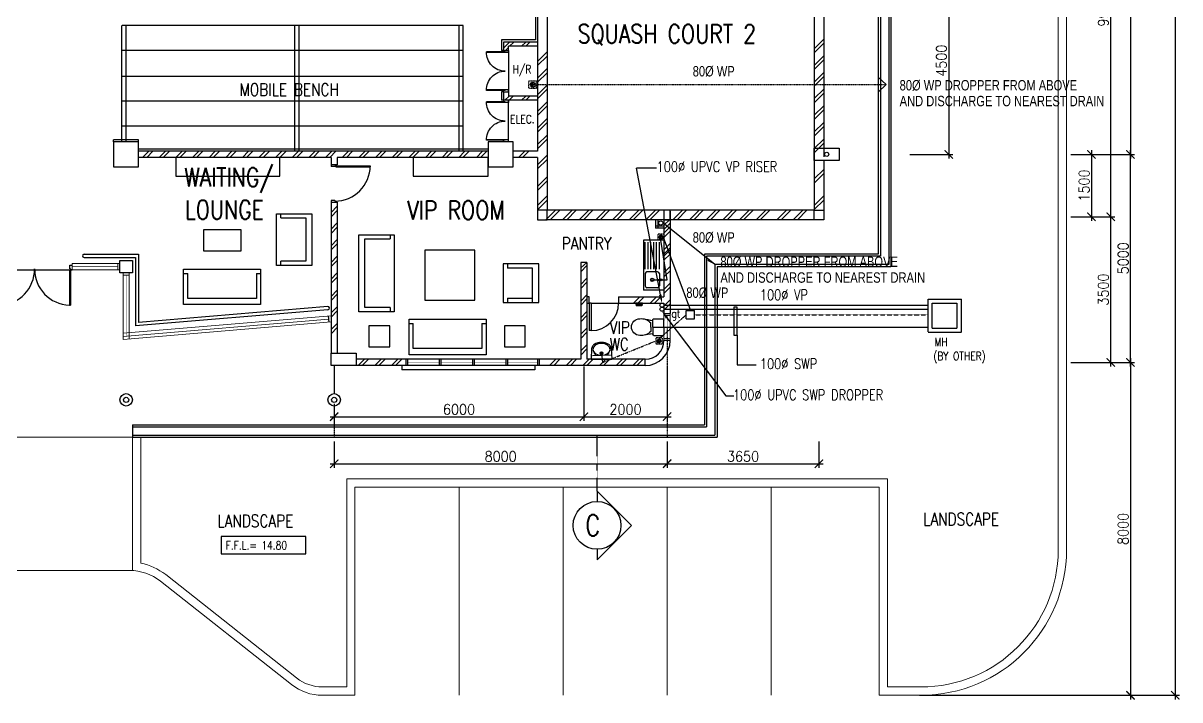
# Model space of a CAD drawing. Header units: inches. Extents: x 3 to 80340, y 5 to 56379.
# Drawn here: x 40060 to 67857, y 2084 to 18349 of the extents above; entities that cross this region are included whole.
import ezdxf

# ---------------------------------------------------------------- set-up
doc = ezdxf.new("R2010")
doc.units = ezdxf.units.IN
doc.header["$MEASUREMENT"] = 0
for name, pattern in [('CENTER', [2, 1.25, -0.25, 0.25, -0.25]), ('DASHDOT', [1, 0.5, -0.25, 0, -0.25]), ('DIVIDE', [1.25, 0.5, -0.25, 0, -0.25, 0, -0.25]), ('HIDDEN', [0.375, 0.25, -0.125])]:
    doc.linetypes.add(name, pattern=pattern)
doc.layers.get('DEFPOINTS').update_dxf_attribs({"color": 8})
for name, color, linetype in [('-G.T', 52, 'Continuous'), ('-MH', 130, 'Continuous'), ('-VP', 100, 'Continuous'), ('-WP', 50, 'Continuous'), ('BTH-FX', 8, 'Continuous'), ('COL', 8, 'Continuous'), ('Dimension', 8, 'Continuous'), ('DR', 8, 'Continuous'), ('FL', 8, 'Continuous'), ('FURN', 8, 'Continuous'), ('GRID', 8, 'DASHDOT'), ('LINE', 8, 'Continuous'), ('R25', 8, 'Continuous'), ('Railing', 8, 'Continuous'), ('rwdp', 8, 'Continuous'), ('SEATS', 8, 'HIDDEN'), ('SP', 220, 'Continuous'), ('TEXT', 8, 'Continuous'), ('WALL', 8, 'Continuous'), ('WIN', 8, 'Continuous')]:
    doc.layers.add(name, color=color, linetype=linetype)
doc.layers.add('area', color=8, linetype='Continuous', lineweight=20)
doc.layers.add('glass clad', color=8, linetype='Continuous', lineweight=15)
doc.styles.add('E', font='ROMANS.SHX', dxfattribs={"width": 0.9})
doc.styles.add('ROMANS', font='swissk.ttf')
doc.dimstyles.new('LEADER', dxfattribs={"dimscale": 100, "dimtxt": 2, "dimasz": 2, "dimexe": 1, "dimexo": 1, "dimgap": 0.5, "dimtad": 0, "dimdec": 0, "dimzin": 0, "dimdsep": 46, "dimtxsty": 'ROMANS', "dimcen": 0, "dimdle": 1, "dimclrd": 1, "dimclre": 255, "dimadec": 0, "dimazin": 0, "dimtfac": 1, "dimtdec": 0, "dimtofl": 0, "dimtmove": 2, "dimatfit": 3, "dimfxl": 0, "dimtolj": 1, "dimtzin": 0, "dimarcsym": 0})

# ---------------------------------------------------------------- blocks, each defined once
blk = doc.blocks.new('DR900')
at = {"layer": 'DR'}
for p, q in [((25, 940), (50, 940)), ((25, 115), (25, 940)), ((50, 115), (50, 940)), ((0, 115), (25, 115)), ((0, 0), (38, 0)), ((50, 115), (25, 115)), ((25, 115), (25, 90)), ((25, 90), (38, 90)), ((38, 90), (38, 0)), ((862, 90), (875, 90)), ((862, 90), (862, 0)), ((862, 0), (900, 0)), ((875, 115), (900, 115)), ((875, 115), (875, 90))]:
    blk.add_line(p, q, dxfattribs=at)
blk.add_arc((25, 90), 850, 0, 90, dxfattribs=at)
blk = doc.blocks.new('WC-CAP-P')
for p, q in [((-84, 0), (-254, 0)), ((-85, 0), (85, 0)), ((-284, -240), (-284, -30)), ((-84, -270), (-254, -270)), ((-85, -270), (85, -270)), ((115, -240), (115, -30)), ((-274, -318), (-274, -318)), ((-84, -318), (-190, -318)), ((-85, -318), (21, -318)), ((105, -318), (105, -318))]:
    blk.add_line(p, q)
for centre, radius, start, end in [((-254, -30), 30, 90, 180), ((-254, -240), 30, 180, 270), ((23685, -4344), 24274, 170.3368, 170.8989), ((-23854, -4344), 24274, 9.1011, 9.6632), ((85, -30), 30, 0, 90), ((85, -240), 30, 270, 0), ((10, -540), 297, 131.7688, 188.3441), ((-179, -540), 297, 351.6559, 48.2312), ((-86, -585), 197, 179.5169, 271.0268), ((-83, -585), 197, 268.9732, 0.4831)]:
    blk.add_arc(centre, radius, start, end)
blk = doc.blocks.new('2D1000')
at = {"layer": 'DR'}
for p, q in [((38, 77), (38, 527)), ((50, 77), (50, 527)), ((950, 77), (950, 527)), ((962, 77), (962, 527)), ((0, 115), (38, 115)), ((0, 0), (50, 0)), ((38, 77), (38, 115)), ((38, 77), (50, 77)), ((50, 0), (50, 77)), ((962, 77), (950, 77)), ((950, 0), (950, 77)), ((1000, 0), (950, 0)), ((1000, 115), (962, 115)), ((962, 77), (962, 115))]:
    blk.add_line(p, q, dxfattribs=at)
for centre, start, end in [((50, 77), 0, 91.5281), ((950, 77), 88.4719, 180)]:
    blk.add_arc(centre, 450, start, end, dxfattribs=at)
blk = doc.blocks.new('_ArchTick')
at = {"color": 0, "linetype": 'ByBlock', "const_width": 0.15}
blk.add_lwpolyline([(-0.5, -0.5), (0.5, 0.5)], dxfattribs=at)
blk = doc.blocks.new('*D93')
at = {"layer": 'DEFPOINTS', "color": 0}
for p in [(65650, 42195), (65650, 15195), (66670, 15195)]:
    blk.add_point(p, dxfattribs=at)
at = {"layer": 'Dimension', "color": 7, "lineweight": -2}
for p, q in [((66670, 42295), (66670, 15095)), ((65750, 42195), (66770, 42195)), ((65750, 15195), (66770, 15195))]:
    blk.add_line(p, q, dxfattribs=at)
at = {"layer": 'Dimension', "color": 7, "lineweight": -2, "xscale": 200, "yscale": 200, "zscale": 200}
for p, rotation in [((66670, 42195), 90), ((66670, 15195), 270)]:
    blk.add_blockref('_ArchTick', p, dxfattribs=dict(at, rotation=rotation))
at = {"layer": 'Dimension', "color": 7, "insert": (66495, 28695), "char_height": 250, "attachment_point": 5, "rotation": 90, "style": 'E'}
blk.add_mtext('\\A1;27000', dxfattribs=at)
blk = doc.blocks.new('*D100')
at = {"layer": 'DEFPOINTS', "color": 0}
for p in [(61504, 50195), (61504, 2194), (67747, 2194)]:
    blk.add_point(p, dxfattribs=at)
at = {"layer": 'Dimension', "color": 7, "lineweight": -2}
for p, q in [((61604, 50195), (67847, 50195)), ((67747, 50295), (67747, 2094)), ((61604, 2194), (67847, 2194))]:
    blk.add_line(p, q, dxfattribs=at)
at = {"layer": 'Dimension', "color": 7, "lineweight": -2, "xscale": 200, "yscale": 200, "zscale": 200}
for p, rotation in [((67747, 50195), 90), ((67747, 2194), 270)]:
    blk.add_blockref('_ArchTick', p, dxfattribs=dict(at, rotation=rotation))
at = {"layer": 'Dimension', "color": 7, "insert": (67556, 27089), "char_height": 250, "attachment_point": 5, "rotation": 90, "style": 'E'}
blk.add_mtext('\\A1;48000', dxfattribs=at)
blk = doc.blocks.new('D1800')
at = {"layer": 'R25'}
for p, q in [((37, 115), (37, 965)), ((62, 115), (62, 965)), ((1738, 115), (1738, 965)), ((1763, 115), (1763, 965)), ((0, 115), (37, 115)), ((62, 115), (37, 115)), ((37, 115), (37, 90)), ((37, 90), (50, 90)), ((50, 90), (50, 0)), ((1738, 115), (1763, 115)), ((1750, 90), (1750, 0)), ((1763, 90), (1750, 90)), ((1800, 115), (1763, 115)), ((1763, 115), (1763, 90))]:
    blk.add_line(p, q, dxfattribs=at)
for centre, start, end in [((35, 100), 359.3259, 88.2263), ((1765, 100), 91.7737, 180.6741)]:
    blk.add_arc(centre, 865, start, end, dxfattribs=at)
at = {"layer": 'WIN'}
for p, q in [((62, 965), (37, 965)), ((1738, 965), (1763, 965)), ((50, 0), (0, 0)), ((1750, 0), (1800, 0))]:
    blk.add_line(p, q, dxfattribs=at)
blk = doc.blocks.new('*D121')
at = {"layer": 'DEFPOINTS', "color": 0}
for p in [(65134, 15195), (66670, 15195), (65134, 10195)]:
    blk.add_point(p, dxfattribs=at)
at = {"layer": 'Dimension', "color": 7, "lineweight": -2}
for p, q in [((66670, 10095), (66670, 15295)), ((65234, 15195), (66770, 15195)), ((65234, 10195), (66770, 10195))]:
    blk.add_line(p, q, dxfattribs=at)
at = {"layer": 'Dimension', "color": 7, "lineweight": -2, "xscale": 200, "yscale": 200, "zscale": 200}
for p, rotation in [((66670, 15195), 90), ((66670, 10195), 270)]:
    blk.add_blockref('_ArchTick', p, dxfattribs=dict(at, rotation=rotation))
at = {"layer": 'Dimension', "color": 7, "insert": (66495, 12695), "char_height": 250, "attachment_point": 5, "rotation": 90, "style": 'E'}
blk.add_mtext('\\A1;5000', dxfattribs=at)
blk = doc.blocks.new('*D122')
at = {"layer": 'DEFPOINTS', "color": 0}
for p in [(65134, 13695), (65134, 10195), (66194, 10195)]:
    blk.add_point(p, dxfattribs=at)
at = {"layer": 'Dimension', "color": 7, "lineweight": -2}
for p, q in [((65234, 13695), (66294, 13695)), ((66194, 13795), (66194, 10095)), ((65234, 10195), (66294, 10195))]:
    blk.add_line(p, q, dxfattribs=at)
at = {"layer": 'Dimension', "color": 7, "lineweight": -2, "xscale": 200, "yscale": 200, "zscale": 200}
for p, rotation in [((66194, 13695), 89.998602238865), ((66194, 10195), 269.998602238865)]:
    blk.add_blockref('_ArchTick', p, dxfattribs=dict(at, rotation=rotation))
at = {"layer": 'Dimension', "color": 7, "insert": (66019, 11945), "char_height": 250, "attachment_point": 5, "rotation": 89.9986, "style": 'E'}
blk.add_mtext('\\A1;3500', dxfattribs=at)
blk = doc.blocks.new('*D123')
at = {"layer": 'DEFPOINTS', "color": 0}
for p in [(65134, 23610), (65134, 13695), (66194, 13695)]:
    blk.add_point(p, dxfattribs=at)
at = {"layer": 'Dimension', "color": 7, "lineweight": -2}
for p, q in [((66194, 23710), (66194, 13595)), ((65234, 23610), (66294, 23610)), ((65234, 13695), (66294, 13695))]:
    blk.add_line(p, q, dxfattribs=at)
at = {"layer": 'Dimension', "color": 7, "lineweight": -2, "xscale": 200, "yscale": 200, "zscale": 200}
for p, rotation in [((66194, 23610), 89.99940787667562), ((66194, 13695), 269.9994078766756)]:
    blk.add_blockref('_ArchTick', p, dxfattribs=dict(at, rotation=rotation))
at = {"layer": 'Dimension', "color": 7, "insert": (66019, 18652), "char_height": 250, "attachment_point": 5, "rotation": 89.9994, "style": 'E'}
blk.add_mtext('\\A1;9915', dxfattribs=at)
blk = doc.blocks.new('*D132')
at = {"layer": 'DEFPOINTS', "color": 0}
for p in [(65134, 10195), (65134, 2194), (66670, 2194)]:
    blk.add_point(p, dxfattribs=at)
at = {"layer": 'Dimension', "color": 7, "lineweight": -2}
for p, q in [((66670, 10295), (66670, 2094)), ((65234, 10195), (66770, 10195)), ((65234, 2194), (66770, 2194))]:
    blk.add_line(p, q, dxfattribs=at)
at = {"layer": 'Dimension', "color": 7, "lineweight": -2, "xscale": 200, "yscale": 200, "zscale": 200}
for p, rotation in [((66670, 10195), 90), ((66670, 2194), 270)]:
    blk.add_blockref('_ArchTick', p, dxfattribs=dict(at, rotation=rotation))
at = {"layer": 'Dimension', "color": 7, "insert": (66495, 6194), "char_height": 250, "attachment_point": 5, "rotation": 90, "style": 'E'}
blk.add_mtext('\\A1;8000', dxfattribs=at)
blk = doc.blocks.new('*D133')
at = {"layer": 'DEFPOINTS', "color": 0}
for p in [(47535, 8395), (55535, 8395), (55535, 7760)]:
    blk.add_point(p, dxfattribs=at)
at = {"layer": 'Dimension', "color": 7, "lineweight": -2}
for p, q in [((47535, 8295), (47535, 7660)), ((55535, 8295), (55535, 7660)), ((47435, 7760), (55635, 7760))]:
    blk.add_line(p, q, dxfattribs=at)
at = {"layer": 'Dimension', "color": 7, "lineweight": -2, "xscale": 200, "yscale": 200, "zscale": 200, "rotation": 180}
blk.add_blockref('_ArchTick', (47535, 7760), dxfattribs=at)
at = {"layer": 'Dimension', "color": 7, "lineweight": -2, "xscale": 200, "yscale": 200, "zscale": 200}
blk.add_blockref('_ArchTick', (55535, 7760), dxfattribs=at)
at = {"layer": 'Dimension', "color": 7, "insert": (51535, 7935), "char_height": 250, "attachment_point": 5, "style": 'E'}
blk.add_mtext('\\A1;8000', dxfattribs=at)
blk = doc.blocks.new('*D134')
at = {"layer": 'DEFPOINTS', "color": 0}
for p in [(55535, 8395), (59185, 8395), (59185, 7760)]:
    blk.add_point(p, dxfattribs=at)
at = {"layer": 'Dimension', "color": 7, "lineweight": -2}
for p, q in [((55535, 8295), (55535, 7660)), ((59185, 8295), (59185, 7660)), ((55435, 7760), (59285, 7760))]:
    blk.add_line(p, q, dxfattribs=at)
at = {"layer": 'Dimension', "color": 7, "lineweight": -2, "xscale": 200, "yscale": 200, "zscale": 200, "rotation": 180}
blk.add_blockref('_ArchTick', (55535, 7760), dxfattribs=at)
at = {"layer": 'Dimension', "color": 7, "lineweight": -2, "xscale": 200, "yscale": 200, "zscale": 200}
blk.add_blockref('_ArchTick', (59185, 7760), dxfattribs=at)
at = {"layer": 'Dimension', "color": 7, "insert": (57360, 7935), "char_height": 250, "attachment_point": 5, "style": 'E'}
blk.add_mtext('\\A1;3650', dxfattribs=at)
blk = doc.blocks.new('*D135')
at = {"layer": 'DEFPOINTS', "color": 0}
for p in [(53535, 10195), (55535, 10195), (55535, 8890)]:
    blk.add_point(p, dxfattribs=at)
at = {"layer": 'Dimension', "color": 7, "lineweight": -2}
for p, q in [((53535, 10095), (53535, 8790)), ((55535, 10095), (55535, 8790)), ((53435, 8890), (55635, 8890))]:
    blk.add_line(p, q, dxfattribs=at)
at = {"layer": 'Dimension', "color": 7, "lineweight": -2, "xscale": 200, "yscale": 200, "zscale": 200, "rotation": 180}
blk.add_blockref('_ArchTick', (53535, 8890), dxfattribs=at)
at = {"layer": 'Dimension', "color": 7, "lineweight": -2, "xscale": 200, "yscale": 200, "zscale": 200}
blk.add_blockref('_ArchTick', (55535, 8890), dxfattribs=at)
at = {"layer": 'Dimension', "color": 7, "insert": (54535, 9065), "char_height": 250, "attachment_point": 5, "style": 'E'}
blk.add_mtext('\\A1;2000', dxfattribs=at)
blk = doc.blocks.new('*D136')
at = {"layer": 'DEFPOINTS', "color": 0}
for p in [(47535, 9295), (53535, 9295), (53535, 8890)]:
    blk.add_point(p, dxfattribs=at)
at = {"layer": 'Dimension', "color": 7, "lineweight": -2}
for p, q in [((47535, 9195), (47535, 8790)), ((53535, 9195), (53535, 8790)), ((47435, 8890), (53635, 8890))]:
    blk.add_line(p, q, dxfattribs=at)
at = {"layer": 'Dimension', "color": 7, "lineweight": -2, "xscale": 200, "yscale": 200, "zscale": 200, "rotation": 180}
blk.add_blockref('_ArchTick', (47535, 8890), dxfattribs=at)
at = {"layer": 'Dimension', "color": 7, "lineweight": -2, "xscale": 200, "yscale": 200, "zscale": 200}
blk.add_blockref('_ArchTick', (53535, 8890), dxfattribs=at)
at = {"layer": 'Dimension', "color": 7, "insert": (50535, 9065), "char_height": 250, "attachment_point": 5, "style": 'E'}
blk.add_mtext('\\A1;6000', dxfattribs=at)
blk = doc.blocks.new('ELLIPSE')
blk.add_circle((0.5, 0.5), 0.5)
blk = doc.blocks.new('P', base_point=(9.169, 7.42))
for radius in [0.0407, 0.0315]:
    blk.add_circle((9.166, 7.418), radius)
blk = doc.blocks.new('BASIN-2')
for p, q in [((310, 0), (-310, 0)), ((-295, -314), (-310, 0)), ((-273, -104), (0, -114)), ((273, -104), (0, -114)), ((295, -314), (310, 0))]:
    blk.add_line(p, q)
for centre, radius, start, end in [((-163, -315), 132, 179.4957, 205.0103), ((-23, -400), 294, 122.1574, 135.5873), ((-176, -156), 5.79, 327.2315, 125.5458), ((176, -156), 5.79, 54.4542, 212.7685), ((23, -400), 294, 44.4127, 57.8426), ((163, -315), 132, 334.9897, 0.5043), ((-102, -268), 208, 209.5959, 236.4372), ((-7, -98), 402, 238.6027, 271.0363), ((7, -98), 402, 268.9637, 301.3973), ((102, -268), 208, 303.5628, 330.4041)]:
    blk.add_arc(centre, radius, start, end)
for name, p, xscale, yscale, zscale in [('ELLIPSE', (261, -473), -521.326566894229, 358.7639225105095, 521.3265668942295), ('P', (0, -180), 1000, 1000, 1000)]:
    blk.add_blockref(name, p, dxfattribs=dict(xscale=xscale, yscale=yscale, zscale=zscale))
blk = doc.blocks.new('*D144')
at = {"layer": 'DEFPOINTS', "color": 0}
for p in [(65134, 15195), (65134, 13695), (65732, 13695)]:
    blk.add_point(p, dxfattribs=at)
at = {"layer": 'Dimension', "color": 7, "lineweight": -2}
for p, q in [((65732, 15295), (65732, 13595)), ((65234, 15195), (65832, 15195)), ((65234, 13695), (65832, 13695))]:
    blk.add_line(p, q, dxfattribs=at)
at = {"layer": 'Dimension', "color": 7, "lineweight": -2, "xscale": 200, "yscale": 200, "zscale": 200}
for p, rotation in [((65732, 15195), 90), ((65732, 13695), 270)]:
    blk.add_blockref('_ArchTick', p, dxfattribs=dict(at, rotation=rotation))
at = {"layer": 'Dimension', "color": 7, "insert": (65557, 14445), "char_height": 250, "attachment_point": 5, "rotation": 90, "style": 'E'}
blk.add_mtext('\\A1;1500', dxfattribs=at)
blk = doc.blocks.new('*D146')
at = {"color": 7, "lineweight": -2}
for p, q in [((62302, 19795), (62302, 15095)), ((61366, 19695), (62402, 19695)), ((61366, 15195), (62402, 15195))]:
    blk.add_line(p, q, dxfattribs=at)
at = {"layer": 'DEFPOINTS', "color": 0}
for p in [(61266, 19695), (61266, 15195), (62302, 15195)]:
    blk.add_point(p, dxfattribs=at)
at = {"color": 7, "lineweight": -2, "xscale": 200, "yscale": 200, "zscale": 200}
for p, rotation in [((62302, 19695), 90), ((62302, 15195), 270)]:
    blk.add_blockref('_ArchTick', p, dxfattribs=dict(at, rotation=rotation))
at = {"color": 7, "insert": (62127, 17445), "char_height": 250, "attachment_point": 5, "rotation": 90, "style": 'E'}
blk.add_mtext('\\A1;4500', dxfattribs=at)
blk = doc.blocks.new('SINK-SGL')
at = {"layer": 'BTH-FX', "color": 7}
for p, q in [((0, 493), (0, 0)), ((695, 382), (42, 382)), ((695, 314), (42, 314)), ((758, 340), (758, 85)), ((801, 382), (940, 382)), ((940, 340), (940, 401)), ((957, 340), (957, 401)), ((957, 382), (1097, 382)), ((1140, 340), (1140, 85)), ((1200, 493), (1200, 0)), ((0, 0), (1200, 0)), ((695, 246), (42, 246)), ((695, 178), (42, 178)), ((695, 110), (42, 110)), ((695, 42), (42, 42)), ((801, 42), (1097, 42))]:
    blk.add_line(p, q, dxfattribs=at)
for centre, radius in [((949, 425), 25.5), ((949, 213), 42.5)]:
    blk.add_circle(centre, radius, dxfattribs=at)
for centre, radius, start, end in [((801, 340), 42.5, 90, 180), ((949, 340), 8.5, 180, 0), ((1097, 340), 42.5, 0, 90), ((801, 85), 42.5, 180, 270), ((1097, 85), 42.5, 270, 0)]:
    blk.add_arc(centre, radius, start, end, dxfattribs=at)

msp = doc.modelspace()

# ---------------------------------------------------------------- linework, layer by layer
at = {"layer": '-G.T'}
for p, q in [((55993.9, 11439.1), (56193.9, 11439.1)), ((55993.9, 11239.1), (55993.9, 11439.1)), ((56193.9, 11239.1), (56193.9, 11439.1)), ((55993.9, 11239.1), (56193.9, 11239.1))]:
    msp.add_line(p, q, dxfattribs=at)
at = {"layer": '-MH', "linetype": 'HIDDEN'}
for p, q in [((61807.3, 11717.4), (62607.3, 11717.4)), ((61807.3, 10917.4), (61807.3, 11717.4)), ((62607.3, 10917.4), (62607.3, 11717.4)), ((61907.3, 11017.4), (61907.3, 11617.4)), ((61907.3, 11617.4), (62507.3, 11617.4)), ((62507.3, 11017.4), (62507.3, 11617.4)), ((61807.3, 10917.4), (62607.3, 10917.4)), ((61907.3, 11017.4), (62507.3, 11017.4))]:
    msp.add_line(p, q, dxfattribs=at)
at = {"layer": '-VP'}
for p in [(55373.8, 11816.2), (55278.5, 14859.1)]:
    msp.add_line(p, (54796.5, 14859.1), dxfattribs=at)
at = {"layer": '-VP', "linetype": 'HIDDEN'}
msp.add_line((55459.9, 11570.9), (61807.3, 11570.9), dxfattribs=at)
at = {"layer": '-VP'}
msp.add_circle((55411.1, 11570.9), 48.8, dxfattribs=at)
msp.add_solid([(55406.6, 11822.4), (55341.1, 11810), (55411.1, 11619.7)], dxfattribs=at)
at = {"layer": '-WP', "linetype": 'DASHDOT'}
for p, q in [((52215.7, 16781.8), (52215.7, 16961.8)), ((52215.7, 16961.8), (52395.7, 16961.8)), ((52395.7, 16781.8), (52395.7, 16961.8)), ((52215.7, 16781.8), (52395.7, 16781.8)), ((52247.9, 16875.7), (52300.5, 16928.4)), ((52252, 16845.9), (52330.4, 16924.3)), ((52265.7, 16825.7), (52350.6, 16910.5)), ((52286.5, 16812.6), (52363.7, 16889.7)), ((52395.7, 16871.8), (60802.1, 16871.8)), ((55459.9, 13279.1), (55309.9, 13279.1)), ((55309.9, 13279.1), (55309.9, 13129.1)), ((55459.9, 13129.1), (55309.9, 13129.1)), ((55381.7, 13252.3), (55337.8, 13208.4)), ((55406.5, 13248.8), (55341.2, 13183.5)), ((55423.4, 13237.4), (55352.7, 13166.7)), ((55434.3, 13220.1), (55370, 13155.7)), ((55436.8, 13194.2), (55395.9, 13153.3)), ((55459.9, 13279.1), (55459.9, 13129.1)), ((55415.1, 10786.3), (55265.1, 10786.3)), ((55265.1, 10786.3), (55265.1, 10636.3)), ((55415.1, 10636.3), (55265.1, 10636.3)), ((55336.8, 10759.4), (55293, 10715.5)), ((55361.7, 10756), (55296.4, 10690.7)), ((55378.5, 10744.5), (55307.8, 10673.8)), ((55389.5, 10727.2), (55325.2, 10662.9)), ((55391.9, 10701.4), (55351, 10660.5)), ((55415.1, 10786.3), (55415.1, 10636.3))]:
    msp.add_line(p, q, dxfattribs=at)
at = {"layer": '-WP'}
for p, q in [((60802.1, 16871.8), (60609.6, 17053.6)), ((60802.1, 16871.8), (60609.6, 16690.1)), ((56684.9, 12544.7), (55433.2, 13546.8)), ((55534.9, 12180.2), (55384.9, 13129.1)), ((55437.5, 13202.6), (56093.9, 11439.1)), ((55136.9, 12180.2), (55534.9, 12180.2)), ((53959.9, 10419.9), (53984.9, 10194.7))]:
    msp.add_line(p, q, dxfattribs=at)
at = {"layer": '-WP', "linetype": 'DIVIDE'}
for p, q in [((55342.6, 10759.7), (55993.9, 11339.1)), ((56193.9, 11339.1), (61807.3, 11339.1)), ((53984.9, 10194.7), (55265.1, 10711.3))]:
    msp.add_line(p, q, dxfattribs=at)
at = {"layer": '-WP', "linetype": 'DASHDOT'}
for centre, radius in [((52307.5, 16868.8), 60), ((55387.5, 13202.6), 50), ((55342.6, 10709.7), 50)]:
    msp.add_circle(centre, radius, dxfattribs=at)
at = {"layer": '-WP'}
msp.add_circle((55383.2, 13546.8), 50, dxfattribs=at)
msp.add_solid([(56542.6, 12689.1), (56503.5, 12635.1), (56684.9, 12544.7)], dxfattribs=at)
at = {"color": 8}
for p, q in [((52369.7, 24094.6), (52369.7, 17944.6)), ((52369.7, 17944.6), (51554.7, 17944.6)), ((51554.7, 17944.6), (51554.7, 17694.6)), ((51604.7, 17694.6), (51554.7, 17694.6)), ((51719.7, 17694.6), (51719.7, 16694.6)), ((51554.7, 16694.6), (51554.7, 16494.6)), ((51604.7, 16694.6), (51554.7, 16694.6)), ((51604.7, 16494.6), (51554.7, 16494.6)), ((51719.7, 15494.6), (51719.7, 16494.6)), ((42234.7, 15494.6), (42234.7, 15544.6)), ((42834.7, 15544.6), (42234.7, 15544.6)), ((42834.7, 15494.6), (42834.7, 15544.6)), ((51234.7, 15319.6), (42834.7, 15319.6)), ((46146.9, 12525.2), (46146.9, 13767.6)), ((46146.9, 13767.6), (46996.9, 13767.6)), ((46248.9, 13667.6), (46248.9, 13767.6)), ((46248.9, 13667.6), (46850.9, 13667.6)), ((46850.9, 13667.6), (46850.9, 12625.2)), ((46996.9, 13767.6), (46996.9, 12525.2)), ((48129, 13263.3), (48979, 13263.3)), ((48129, 11413.3), (48129, 13263.3)), ((48275, 13163.3), (48877, 13163.3)), ((48275, 11513.3), (48275, 13163.3)), ((48877, 13263.3), (48877, 13163.3)), ((48979, 13263.3), (48979, 11413.3)), ((46996.9, 12525.2), (46146.9, 12525.2)), ((46248.9, 12525.2), (46248.9, 12625.2)), ((46850.9, 12625.2), (46248.9, 12625.2)), ((51599, 12561), (51599, 11636)), ((52449, 12561), (51599, 12561)), ((51701, 12561), (51701, 12461)), ((52449, 11636), (52449, 12561)), ((43914.8, 12433.6), (45764.8, 12433.6)), ((43914.8, 11583.6), (43914.8, 12433.6)), ((43914.8, 12331.6), (44014.8, 12331.6)), ((44014.8, 11729.6), (44014.8, 12331.6)), ((45664.8, 12331.6), (45764.8, 12331.6)), ((45664.8, 12331.6), (45664.8, 11729.6)), ((45764.8, 12433.6), (45764.8, 11583.6)), ((52303, 12461), (51701, 12461)), ((52303, 11636), (52303, 12461)), ((45664.8, 11729.6), (44014.8, 11729.6)), ((51701, 11736), (51701, 11636)), ((51701, 11736), (52303, 11736)), ((53659.9, 11769.6), (53609.9, 11769.6)), ((45764.8, 11583.6), (43914.8, 11583.6)), ((48979, 11413.3), (48129, 11413.3)), ((48877, 11513.3), (48275, 11513.3)), ((48877, 11513.3), (48877, 11413.3)), ((51599, 11636), (52449, 11636)), ((54944.6, 11619.6), (54774.6, 11619.6)), ((54782.6, 11601.4), (54789.7, 11554.6)), ((54929.6, 11599.6), (54789.6, 11599.6)), ((54792.1, 11573), (54789.7, 11554.6)), ((54929.6, 11554.6), (54789.7, 11554.6)), ((54927.1, 11573), (54792.1, 11573)), ((54927.1, 11573), (54929.6, 11554.6)), ((54936.7, 11601.4), (54929.6, 11554.6)), ((47410.1, 11162.5), (47397.4, 11312)), ((49336, 11229.9), (51186, 11229.9)), ((49336, 10379.9), (49336, 11229.9)), ((49336, 11127.9), (49436, 11127.9)), ((49436, 10525.9), (49436, 11127.9)), ((51086, 11127.9), (51186, 11127.9)), ((51086, 11127.9), (51086, 10525.9)), ((51186, 11229.9), (51186, 10379.9)), ((51186, 10379.9), (49336, 10379.9)), ((51086, 10525.9), (49436, 10525.9)), ((47534.7, 10119.6), (47534.7, 9444.6)), ((49159.7, 10119.6), (49159.7, 10019.6)), ((52359.7, 10019.6), (49159.7, 10019.6)), ((52359.7, 10119.6), (52359.7, 10019.6)), ((47534.7, 9144.6), (47534.7, 8694.6))]:
    msp.add_line(p, q, dxfattribs=at)
at = {"color": 8, "linetype": 'Continuous'}
for p, q in [((53659.9, 11619.6), (53659.9, 11769.6)), ((53609.9, 11619.6), (53659.9, 11619.6)), ((53709.9, 11619.6), (53659.9, 11619.6)), ((53659.9, 11619.6), (53659.9, 11086.6)), ((53659.9, 11619.6), (53659.9, 10959.6)), ((53709.9, 11619.6), (53709.9, 11086.6)), ((53709.9, 11619.6), (53709.9, 10959.6)), ((53709.9, 10959.6), (53659.9, 10959.6))]:
    msp.add_line(p, q, dxfattribs=at)
msp.add_arc((53709.9, 11619.6), 660, 270, 0, dxfattribs=at)
at = {"color": 8}
for centre, start, end in [((54789.6, 11614.6), 160.52868, 270), ((54929.6, 11614.6), 270, 0)]:
    msp.add_arc(centre, 15, start, end, dxfattribs=at)
at = {"layer": 'area', "color": 8}
for p, q in [((64933.9, 5694.1), (64934.3, 21622.4)), ((65133.9, 5694.1), (65134.3, 21623)), ((33384.7, 8394.6), (42684.7, 8394.6)), ((42684.7, 8394.6), (42684.7, 5194.2)), ((42884.7, 8394.6), (42884.7, 5368.6)), ((47834.6, 2394.5), (47834.7, 7394.2)), ((47834.7, 7394.2), (60834.7, 7394.2)), ((60834.6, 2394.2), (60834.7, 7394.2)), ((48034.6, 2194.5), (48034.7, 7194.2)), ((48034.7, 7194.2), (60634.7, 7194.2)), ((50534.6, 2194.5), (50534.7, 7194.5)), ((53034.6, 2194.4), (53034.7, 7194.4)), ((55534.6, 2194.3), (55534.7, 7194.3)), ((58034.6, 2194.3), (58034.7, 7194.3)), ((60634.6, 2194.2), (60634.7, 7194.2)), ((33451.3, 5194.2), (42618.2, 5194.2)), ((43485.6, 5093.1), (46631.6, 2609.6)), ((43361.7, 4936.1), (46507.6, 2452.6)), ((47834.6, 2394.5), (47251.2, 2394.5)), ((60834.6, 2394.2), (61633.9, 2394.2)), ((48034.6, 2194.5), (47251.2, 2194.5)), ((60634.6, 2194.2), (61633.9, 2194.2))]:
    msp.add_line(p, q, dxfattribs=at)
for centre, radius, start, end in [((61633.9, 5694.2), 3500, 270, 359.9986), ((61633.9, 5694.2), 3300, 270, 359.9986), ((42618.2, 3994.2), 1400, 51.71193, 79.02336), ((42618.2, 3994.2), 1200, 51.71193, 90), ((47251.2, 3394.5), 1000, 231.71193, 270), ((47251.2, 3394.5), 1200, 231.71193, 270)]:
    msp.add_arc(centre, radius, start, end, dxfattribs=at)
at = {"layer": 'COL', "color": 8}
for p, q in [((42834.7, 15494.6), (42234.7, 15494.6)), ((42234.7, 15494.6), (42234.7, 14894.6)), ((42834.7, 14894.6), (42834.7, 15494.6)), ((42234.7, 14894.6), (42834.7, 14894.6)), ((55609.9, 10719.6), (55459.9, 10719.6)), ((55009.9, 10119.6), (55009.9, 10269.6))]:
    msp.add_line(p, q, dxfattribs=at)
for points in [[(51234.7, 14894.6), (51834.7, 14894.6), (51834.7, 15494.6), (51234.7, 15494.6)], [(59069.7, 15344.6), (59669.7, 15344.6), (59669.7, 15044.6), (59069.7, 15044.6)], [(52649.7, 13849.6), (52419.7, 13849.6), (52419.7, 13619.6), (52649.7, 13619.6)], [(55609.9, 13849.6), (55459.9, 13849.6), (55459.9, 13619.6), (55609.9, 13619.6)], [(59069.7, 13849.6), (59299.7, 13849.6), (59299.7, 13619.6), (59069.7, 13619.6)], [(42384.7, 12644.6), (42684.7, 12644.6), (42684.7, 12344.6), (42384.7, 12344.6)], [(47459.9, 10419.6), (48059.9, 10419.6), (48059.9, 10119.6), (47459.9, 10119.6)]]:
    msp.add_lwpolyline(points, close=True, dxfattribs=at)
for centre in [(42534.7, 9294.6), (47534.7, 9294.6)]:
    msp.add_circle(centre, 150, dxfattribs=at)
for radius in [600, 450]:
    msp.add_arc((55009.9, 10719.6), radius, 270, 0, dxfattribs=at)
at = {"layer": 'DR', "color": 8}
for p, q in [((60609.7, 23819.6), (60609.7, 12794.6)), ((60659.7, 23519.6), (60659.7, 12744.6)), ((60859.7, 23519.6), (60859.7, 12544.6)), ((60909.7, 23519.6), (60909.7, 12494.6)), ((51749.6, 17894.6), (51604.7, 17749.7)), ((51849.6, 17894.6), (51749.6, 17794.6)), ((52136.2, 17894.6), (52036.2, 17794.6)), ((52236.2, 17894.6), (52136.2, 17794.6)), ((59299.7, 17963.6), (59069.7, 17733.6)), ((59299.7, 17863.6), (59069.7, 17633.6)), ((51719.7, 17764.7), (51649.6, 17694.6)), ((52649.7, 17658.1), (52419.7, 17428.1)), ((52649.7, 17558.1), (52419.7, 17328.1)), ((59299.7, 17563.6), (59069.7, 17333.6)), ((52649.7, 17258.1), (52419.7, 17028.1)), ((59299.7, 17463.6), (59069.7, 17233.6)), ((52649.7, 17158.1), (52419.7, 16928.1)), ((59299.7, 17163.6), (59069.7, 16933.6)), ((59299.7, 17063.6), (59069.7, 16833.6)), ((52649.7, 16858.1), (52419.7, 16628.1)), ((52649.7, 16758.1), (52419.7, 16528.1)), ((59299.7, 16763.6), (59069.7, 16533.6)), ((51736.2, 16594.6), (51636.2, 16494.6)), ((51836.2, 16594.6), (51736.2, 16494.6)), ((52136.2, 16594.6), (52036.2, 16494.6)), ((52236.2, 16594.6), (52136.2, 16494.6)), ((52649.7, 16458.1), (52419.7, 16228.1)), ((59299.7, 16663.6), (59069.7, 16433.6)), ((52649.7, 16358.1), (52419.7, 16128.1)), ((59299.7, 16363.6), (59069.7, 16133.6)), ((59299.7, 16263.6), (59069.7, 16033.6)), ((52649.7, 16058.1), (52419.7, 15828.1)), ((52649.7, 15958.1), (52419.7, 15728.1)), ((59299.7, 15963.6), (59069.7, 15733.6)), ((59299.7, 15863.6), (59069.7, 15633.6)), ((52649.7, 15658.1), (52419.7, 15428.1)), ((52649.7, 15558.1), (52419.7, 15328.1)), ((59299.7, 15563.6), (59069.7, 15333.6)), ((59299.7, 15463.6), (59069.7, 15233.6)), ((43078.4, 15269.6), (42928.4, 15119.6)), ((43178.4, 15269.6), (43028.4, 15119.6)), ((43478.4, 15269.6), (43328.4, 15119.6)), ((43578.4, 15269.6), (43428.4, 15119.6)), ((43878.4, 15269.6), (43728.4, 15119.6)), ((43978.4, 15269.6), (43828.4, 15119.6)), ((44278.4, 15269.6), (44128.4, 15119.6)), ((44378.4, 15269.6), (44228.4, 15119.6)), ((44678.4, 15269.6), (44528.4, 15119.6)), ((44778.4, 15269.6), (44628.4, 15119.6)), ((45078.4, 15269.6), (44928.4, 15119.6)), ((45178.4, 15269.6), (45028.4, 15119.6)), ((45478.4, 15269.6), (45328.4, 15119.6)), ((45578.4, 15269.6), (45428.4, 15119.6)), ((45877.6, 15269.6), (45727.6, 15119.6)), ((45977.6, 15269.6), (45827.6, 15119.6)), ((46277.6, 15269.6), (46127.6, 15119.6)), ((46377.6, 15269.6), (46227.6, 15119.6)), ((46677.6, 15269.6), (46527.6, 15119.6)), ((46777.6, 15269.6), (46627.6, 15119.6)), ((47077.6, 15269.6), (46927.6, 15119.6)), ((47177.6, 15269.6), (47027.6, 15119.6)), ((47477.6, 15269.6), (47327.6, 15119.6)), ((47577.6, 15269.6), (47427.6, 15119.6)), ((47877.6, 15269.6), (47727.6, 15119.6)), ((47977.6, 15269.6), (47827.6, 15119.6)), ((48276.8, 15269.6), (48126.8, 15119.6)), ((48376.8, 15269.6), (48226.8, 15119.6)), ((48676.8, 15269.6), (48526.8, 15119.6)), ((48776.8, 15269.6), (48626.8, 15119.6)), ((49076.8, 15269.6), (48926.8, 15119.6)), ((49176.8, 15269.6), (49026.8, 15119.6)), ((49476.8, 15269.6), (49326.8, 15119.6)), ((49576.8, 15269.6), (49426.8, 15119.6)), ((49876.8, 15269.6), (49726.8, 15119.6)), ((49976.8, 15269.6), (49826.8, 15119.6)), ((50276.8, 15269.6), (50126.8, 15119.6)), ((50376.8, 15269.6), (50226.8, 15119.6)), ((50676.8, 15269.6), (50526.8, 15119.6)), ((50776.8, 15269.6), (50626.8, 15119.6)), ((51102.4, 15269.6), (50952.4, 15119.6)), ((51202.4, 15269.6), (51052.4, 15119.6)), ((52113.5, 15269.6), (51963.5, 15119.6)), ((52213.5, 15269.6), (52063.5, 15119.6)), ((52649.7, 15175.1), (52419.7, 14945.1)), ((52649.7, 15075.1), (52419.7, 14845.1)), ((59299.7, 14834.6), (59069.7, 14604.6)), ((59299.7, 14734.6), (59069.7, 14504.6)), ((52649.7, 14655.2), (52419.7, 14425.2)), ((52649.7, 14555.2), (52419.7, 14325.2)), ((52649.7, 14195.1), (52419.7, 13965.1)), ((59299.7, 14199.5), (59069.7, 13969.5)), ((47609.9, 13946.2), (47459.9, 13796.2)), ((52649.7, 14095.1), (52419.7, 13865.1)), ((59299.7, 14097.5), (59069.7, 13867.5)), ((47609.9, 13846.2), (47459.9, 13696.2)), ((52853.4, 13849.6), (52623.4, 13619.6)), ((52953.4, 13849.6), (52723.4, 13619.6)), ((53253.4, 13849.6), (53023.4, 13619.6)), ((53353.4, 13849.6), (53123.4, 13619.6)), ((53653.4, 13849.6), (53423.4, 13619.6)), ((53753.4, 13849.6), (53523.4, 13619.6)), ((54053.4, 13849.6), (53823.4, 13619.6)), ((54153.4, 13849.6), (53923.4, 13619.6)), ((54453.4, 13849.6), (54223.4, 13619.6)), ((54553.4, 13849.6), (54323.4, 13619.6)), ((54853.4, 13849.6), (54623.4, 13619.6)), ((54953.4, 13849.6), (54723.4, 13619.6)), ((55253.4, 13849.6), (55023.4, 13619.6)), ((55353.4, 13849.6), (55123.4, 13619.6)), ((55904.6, 13849.6), (55674.6, 13619.6)), ((56004.6, 13849.6), (55774.6, 13619.6)), ((56304.6, 13849.6), (56074.6, 13619.6)), ((56404.6, 13849.6), (56174.6, 13619.6)), ((56704.6, 13849.6), (56474.6, 13619.6)), ((56804.6, 13849.6), (56574.6, 13619.6)), ((57104.6, 13849.6), (56874.6, 13619.6)), ((57204.6, 13849.6), (56974.6, 13619.6)), ((57504.6, 13849.6), (57274.6, 13619.6)), ((57604.6, 13849.6), (57374.6, 13619.6)), ((57904.6, 13849.6), (57674.6, 13619.6)), ((58004.6, 13849.6), (57774.6, 13619.6)), ((58404.6, 13849.6), (58174.6, 13619.6)), ((58504.6, 13849.6), (58274.6, 13619.6)), ((58796.4, 13849.6), (58566.4, 13619.6)), ((58896.4, 13849.6), (58666.4, 13619.6)), ((47609.9, 13546.2), (47459.9, 13396.2)), ((47609.9, 13446.2), (47459.9, 13296.2)), ((55590.4, 13619.6), (55459.9, 13489.1)), ((55609.9, 13539.1), (55459.9, 13389.1)), ((55609.9, 13449.1), (55459.9, 13299.1)), ((55609.9, 13349.1), (55459.9, 13199.1)), ((47609.9, 13146.2), (47459.9, 12996.2)), ((47609.9, 13046.2), (47459.9, 12896.2)), ((55609.9, 13049.1), (55459.9, 12899.1)), ((55609.9, 12949.1), (55459.9, 12799.1)), ((55609.9, 12899.1), (55459.9, 12749.1)), ((55609.9, 12799.1), (55459.9, 12649.1)), ((56434.9, 12794.6), (56434.9, 8694.6)), ((60609.7, 12794.6), (56434.9, 12794.6)), ((47609.9, 12746.2), (47459.9, 12596.2)), ((47609.9, 12646.2), (47459.9, 12496.2)), ((53609.9, 12594.6), (53459.9, 12469.6)), ((53609.9, 12519.6), (53459.9, 12369.6)), ((60659.7, 12744.6), (56484.9, 12744.6)), ((56484.9, 12744.6), (56484.9, 8644.6)), ((60859.7, 12544.6), (56684.9, 12544.6)), ((56684.9, 12544.6), (56684.9, 8444.6)), ((39434.7, 12419.6), (41234.7, 12419.6)), ((47609.9, 12346.2), (47459.9, 12196.2)), ((47609.9, 12246.2), (47459.9, 12096.2)), ((55609.9, 12499.1), (55459.9, 12349.1)), ((55609.9, 12399.1), (55459.9, 12249.1)), ((56734.9, 12494.6), (56734.9, 8394.6)), ((60909.7, 12494.6), (56734.9, 12494.6)), ((53609.9, 12219.6), (53459.9, 12069.6)), ((53609.9, 12119.6), (53459.9, 11969.6)), ((55609.9, 12099.1), (55459.9, 11949.1)), ((55609.9, 11999.1), (55459.9, 11849.1)), ((47609.9, 11932.1), (47459.9, 11782.1)), ((47609.9, 11832.1), (47459.9, 11682.1)), ((53609.9, 11819.6), (53459.9, 11669.6)), ((53609.9, 11719.6), (53459.9, 11569.6)), ((54880.4, 11769.6), (54730.4, 11619.6)), ((54980.4, 11769.6), (54830.4, 11619.6)), ((55280.4, 11769.6), (55130.4, 11619.6)), ((55380.4, 11769.6), (55230.4, 11619.6)), ((55609.9, 11699.1), (55459.9, 11549.1)), ((47609.9, 11532.1), (47459.9, 11382.1)), ((47609.9, 11432.1), (47459.9, 11282.1)), ((53609.9, 11419.6), (53459.9, 11269.6)), ((55609.9, 11599.1), (55459.9, 11449.1)), ((47609.9, 11132.1), (47459.9, 10982.1)), ((53609.9, 11319.6), (53459.9, 11169.6)), ((47609.9, 11032.1), (47459.9, 10882.1)), ((53609.9, 11019.6), (53459.9, 10869.6)), ((53609.9, 10919.6), (53459.9, 10769.6)), ((53609.9, 10619.6), (53459.9, 10469.6)), ((53609.9, 10519.6), (53459.9, 10369.6)), ((48260.2, 10269.6), (48110.2, 10119.6)), ((48360.2, 10269.6), (48210.2, 10119.6)), ((48660.2, 10269.6), (48510.2, 10119.6)), ((48760.2, 10269.6), (48610.2, 10119.6)), ((49060.2, 10269.6), (48910.2, 10119.6)), ((49160.2, 10269.6), (49010.2, 10119.6)), ((52859.9, 10269.6), (52709.9, 10119.6)), ((52959.9, 10269.6), (52809.9, 10119.6)), ((53259.9, 10269.6), (53109.9, 10119.6)), ((53359.9, 10269.6), (53209.9, 10119.6)), ((53659.9, 10269.6), (53509.9, 10119.6)), ((53759.9, 10269.6), (53609.9, 10119.6)), ((54059.9, 10269.6), (53909.9, 10119.6)), ((54159.9, 10269.6), (54009.9, 10119.6)), ((54459.9, 10269.6), (54309.9, 10119.6)), ((54559.9, 10269.6), (54409.9, 10119.6)), ((54859.9, 10269.6), (54709.9, 10119.6)), ((54959.9, 10269.6), (54809.9, 10119.6)), ((42684.7, 8694.6), (56434.9, 8694.6)), ((42684.7, 8694.6), (42684.7, 8394.6)), ((42684.7, 8644.6), (56484.9, 8644.6)), ((42684.7, 8444.6), (56684.9, 8444.6)), ((42684.7, 8394.6), (56734.9, 8394.6))]:
    msp.add_line(p, q, dxfattribs=at)
at = {"layer": 'FL'}
msp.add_line((53709.9, 11619.7), (54369.9, 11619.7), dxfattribs=at)
msp.add_lwpolyline([(46854.7, 6013.5), (44822, 6013.5), (44822, 5589.7), (46854.7, 5589.7)], close=True, dxfattribs=at)
at = {"layer": 'FURN', "color": 8}
for p, q in [((43728.4, 15119.6), (43728.4, 14669.6)), ((46227.6, 15119.6), (43728.4, 15119.6)), ((46228.4, 14669.6), (46227.6, 15119.6)), ((49434.7, 15119.6), (49434.7, 14669.6)), ((51234.7, 14669.6), (51234.7, 15119.6)), ((43728.4, 14669.6), (46228.4, 14669.6)), ((49434.7, 14669.6), (51234.7, 14669.6)), ((45297.1, 13377.9), (44397.1, 13377.9)), ((44397.1, 13377.9), (44397.1, 12877.9)), ((45297.1, 12877.9), (45297.1, 13377.9)), ((44397.1, 12877.9), (45297.1, 12877.9)), ((50911.3, 12892.1), (49711.3, 12892.1)), ((49711.3, 12892.1), (49711.3, 11692.1)), ((50911.3, 11692.1), (50911.3, 12892.1)), ((49711.3, 11692.1), (50911.3, 11692.1)), ((48871.1, 11072.6), (48371.1, 11072.6)), ((48371.1, 11072.6), (48371.1, 10572.6)), ((48871.1, 10572.6), (48871.1, 11072.6)), ((52126, 11072.6), (51626, 11072.6)), ((51626, 11072.6), (51626, 10572.6)), ((52126, 10572.6), (52126, 11072.6)), ((48371.1, 10572.6), (48871.1, 10572.6)), ((51626, 10572.6), (52126, 10572.6))]:
    msp.add_line(p, q, dxfattribs=at)
at = {"layer": 'glass clad', "color": 8}
for p, q in [((41234.7, 12419.6), (41234.7, 12569.6)), ((41234.7, 12569.6), (42384.7, 12569.6)), ((42334.7, 12419.6), (42334.7, 12569.6)), ((41234.7, 12419.6), (42384.7, 12419.6)), ((42459.7, 12344.6), (42459.7, 10743)), ((42459.7, 12294.6), (42609.7, 12294.6)), ((42609.7, 12344.6), (42609.7, 10755.7)), ((47459.9, 11317.2), (42459.7, 10893.5)), ((47459.9, 11166.7), (42459.7, 10743)), ((47403.8, 11237.2), (42466.1, 10818.8)), ((55459.9, 11369.6), (55459.9, 10719.6)), ((55459.9, 11319.6), (55609.9, 11319.6)), ((55609.9, 11369.6), (55609.9, 10719.6)), ((55459.9, 10769.6), (55609.9, 10769.6))]:
    msp.add_line(p, q, dxfattribs=at)
at = {"layer": 'glass clad', "color": 8, "const_width": 10}
for points in [[(41234.7, 12494.6), (42334.7, 12494.6)], [(42534.7, 12294.6), (42534.7, 10824.6)], [(55534.9, 10769.6), (55534.9, 11319.6)]]:
    msp.add_lwpolyline(points, dxfattribs=at)
at = {"layer": 'GRID', "color": 8}
for p, q in [((55534.7, 11010.5), (55534.7, 8394.6)), ((47534.7, 8694.6), (47534.7, 8394.6))]:
    msp.add_line(p, q, dxfattribs=at)
at = {"layer": 'LINE', "color": 8, "linetype": 'CENTER'}
msp.add_line((53851.7, 7098.9), (53851.7, 8444.6), dxfattribs=at)
at = {"layer": 'Railing', "color": 8}
for p, q in [((41522.7, 12794.6), (42834.7, 12794.6)), ((42834.7, 12794.6), (42834.7, 11151.1)), ((41522.7, 12719.6), (42759.7, 12719.6)), ((42759.7, 12719.6), (42759.7, 11069.5)), ((47385.2, 11461.5), (42759.7, 11069.5)), ((47381.5, 11536.4), (42834.7, 11151.1))]:
    msp.add_line(p, q, dxfattribs=at)
for centre, start, end in [((41522.7, 12757.1), 90, 270), ((47382, 11498.9), 274.88562, 94.88562)]:
    msp.add_arc(centre, 37.5, start, end, dxfattribs=at)
at = {"layer": 'rwdp', "color": 8}
for centre in [(42534.7, 9294.6), (47534.7, 9294.6)]:
    msp.add_circle(centre, 62, dxfattribs=at)
at = {"layer": 'SEATS', "color": 8}
for p, q in [((42434.7, 15494.6), (42434.7, 18294.6)), ((50634.9, 18294.6), (42434.7, 18294.6)), ((42534.7, 15494.6), (42534.7, 18294.6)), ((46584.8, 18294.6), (46584.8, 15269.6)), ((46684.8, 18294.6), (46684.8, 15269.6)), ((50534.9, 15269.6), (50534.9, 18294.6)), ((50634.9, 15269.6), (50634.9, 18294.6)), ((50634.9, 17694.6), (42434.7, 17694.6)), ((50634.9, 17069.6), (42434.7, 17069.6)), ((50634.9, 16469.6), (42434.7, 16469.6)), ((50634.9, 15869.6), (42434.7, 15869.6))]:
    msp.add_line(p, q, dxfattribs=at)
at = {"layer": 'SP'}
for p, q in [((55459.9, 11473.2), (61807.3, 11473.2)), ((55531.4, 11264.6), (56942.5, 9390.7)), ((55189.9, 11043.9), (61807.3, 11043.9)), ((57217.1, 10847.9), (57217.1, 10136.9)), ((57217.1, 10136.9), (57676.9, 10136.9)), ((56942.5, 9390.7), (57142.5, 9390.7))]:
    msp.add_line(p, q, dxfattribs=at)
msp.add_lwpolyline([(57217.1, 11522.2), (57138.8, 11522.2), (57138.8, 10847.9), (57217.1, 10847.9)], close=True, dxfattribs=at)
msp.add_circle((55411.1, 11473.2), 48.8, dxfattribs=at)
msp.add_solid([(55504.8, 11244.5), (55558, 11284.6), (55411.1, 11424.3)], dxfattribs=at)
at = {"layer": 'TEXT', "color": 8}
for p, q in [((53851.7, 7098.9), (54676.3, 6274.3)), ((53851.7, 7098.9), (53851.7, 6851.9)), ((53851.7, 5449.8), (54676.3, 6274.3)), ((53851.7, 5701.9), (53851.7, 5449.8))]:
    msp.add_line(p, q, dxfattribs=at)
msp.add_circle((53851.7, 6276.9), 575, dxfattribs=at)
at = {"layer": 'WALL', "color": 8}
for p, q in [((59069.7, 25944.6), (59069.7, 13849.6)), ((59299.7, 25944.6), (59299.7, 15134.6)), ((52419.7, 19545), (52419.7, 15269.6)), ((52649.7, 19545), (52649.7, 13849.6)), ((51234.7, 15269.6), (42834.7, 15269.6)), ((47459.9, 15119.6), (42834.7, 15119.6)), ((47459.9, 15119.6), (47459.9, 14944.6)), ((47609.9, 15119.6), (47609.9, 14944.6)), ((51234.7, 15119.6), (47609.9, 15119.6)), ((52419.7, 15269.6), (51834.7, 15269.6)), ((52419.7, 15119.6), (51834.7, 15119.6)), ((52419.7, 15119.6), (52419.7, 13619.6)), ((59299.7, 15044.6), (59299.7, 13619.6)), ((47609.9, 14944.6), (47459.9, 14944.6)), ((47459.9, 14044.6), (47609.9, 14044.6)), ((47459.9, 14044.6), (47459.9, 10419.6)), ((47609.9, 14044.6), (47609.9, 10419.6)), ((59069.7, 13849.6), (52649.7, 13849.6)), ((55459.9, 13829.6), (55459.9, 11769.6)), ((55609.9, 13829.6), (55609.9, 11369.6)), ((59069.7, 13619.6), (52649.7, 13619.6)), ((55259.9, 13619.6), (55259.9, 13419.6)), ((55459.9, 13469.6), (55259.9, 13469.6)), ((55459.9, 13419.6), (55259.9, 13419.6)), ((55309.9, 13619.6), (55309.9, 13419.6)), ((53609.9, 12594.6), (53459.9, 12594.6)), ((53459.9, 12594.6), (53459.9, 10269.6)), ((53609.9, 12594.6), (53609.9, 10269.6)), ((54369.9, 11769.6), (55459.9, 11769.6)), ((54369.9, 11769.6), (54369.9, 11619.6)), ((54369.9, 11619.6), (55459.9, 11619.6)), ((55459.9, 11619.6), (55459.9, 11369.6)), ((55459.9, 11619.6), (55459.9, 11369.6)), ((55459.9, 11369.6), (55609.9, 11369.6)), ((49259.7, 10269.6), (48059.9, 10269.6)), ((49259.7, 10119.6), (48059.9, 10119.6)), ((49259.7, 10269.6), (49259.7, 10119.6)), ((53459.9, 10269.6), (52459.7, 10269.6)), ((52459.7, 10269.6), (52459.7, 10119.6)), ((55009.9, 10119.6), (52459.7, 10119.6)), ((55009.9, 10269.6), (53609.9, 10269.6))]:
    msp.add_line(p, q, dxfattribs=at)
at = {"layer": 'WALL', "color": 8, "linetype": 'ByBlock'}
for p, q in [((52419.7, 17894.6), (51604.7, 17894.6)), ((51604.7, 17894.6), (51604.7, 17694.6)), ((52419.7, 17794.6), (51719.7, 17794.6)), ((51719.7, 17694.6), (51719.7, 17794.6)), ((51604.7, 17694.6), (51719.7, 17694.6)), ((51604.7, 16694.6), (51604.7, 16494.6)), ((51604.7, 16694.6), (51719.7, 16694.6)), ((51719.7, 16694.6), (51719.7, 16594.6)), ((52419.7, 16494.6), (51604.7, 16494.6)), ((52419.7, 16594.6), (51719.7, 16594.6))]:
    msp.add_line(p, q, dxfattribs=at)
at = {"layer": 'WIN', "color": 8}
for p, q in [((52459.7, 10269.6), (49259.7, 10269.6)), ((52459.7, 10119.6), (49259.7, 10119.6)), ((49297.7, 10269.6), (49297.7, 10119.6)), ((50059.7, 10269.6), (50059.7, 10119.6)), ((50097.7, 10269.6), (50097.7, 10119.6)), ((50859.7, 10269.6), (50859.7, 10119.6)), ((50897.7, 10269.6), (50897.7, 10119.6)), ((51659.7, 10269.6), (51659.7, 10119.6)), ((51697.7, 10269.6), (51697.7, 10119.6)), ((52421.7, 10269.6), (52421.7, 10119.6))]:
    msp.add_line(p, q, dxfattribs=at)
at = {"layer": 'WIN', "color": 8, "const_width": 10}
for points in [[(50059.7, 10194.6), (49297.7, 10194.6)], [(50097.7, 10194.6), (50859.7, 10194.6)], [(50897.7, 10194.6), (51659.7, 10194.6)], [(51697.7, 10194.6), (52421.7, 10194.6)]]:
    msp.add_lwpolyline(points, dxfattribs=at)
at = {"layer": 'WIN', "color": 8}
msp.add_circle((59369.7, 15194.6), 50, dxfattribs=at)

# ---------------------------------------------------------------- block references
at = {"color": 8, "linetype": 'Continuous', "rotation": 270}
msp.add_blockref('DR900', (47459.9, 14944.6), dxfattribs=at)
at = {"color": 8}
for name, p, rotation in [('SINK-SGL', (54966.9, 13129.1), 270), ('D1800', (41234.7, 12534.6), 180)]:
    msp.add_blockref(name, p, dxfattribs=dict(at, rotation=rotation))
at = {"color": 8, "xscale": -1, "rotation": 270}
msp.add_blockref('WC-CAP-P', (55459.9, 11127.9), dxfattribs=at)
at = {"color": 8, "xscale": 0.7999992370605469, "yscale": 0.7999999523162842, "zscale": 0.8, "rotation": 180}
msp.add_blockref('BASIN-2', (53957.8, 10273.6), dxfattribs=at)
at = {"layer": 'DR', "color": 8, "xscale": -1, "rotation": 90}
for p in [(51719.7, 17694.6), (51719.7, 16494.6)]:
    msp.add_blockref('2D1000', p, dxfattribs=at)

# ---------------------------------------------------------------- texts
at = {"layer": '-G.T', "style": 'E', "width": 0.8}
msp.add_text('gt', height=200, dxfattribs=at).set_placement((55639.8, 11270.7))
at = {"layer": '-MH', "style": 'E', "width": 0.8}
for s, p in [('MH ', (61962.2, 10587.4)), ('(BY OTHER)', (61934.2, 10245.4))]:
    msp.add_text(s, height=200, dxfattribs=at).set_placement(p)
at = {"layer": '-VP', "style": 'E', "width": 0.8}
for s, p in [('100%%C UPVC VP RISER', (55283.9, 14773.6)), ('100%%C VP', (57763.7, 11694.1))]:
    msp.add_text(s, height=250, dxfattribs=at).set_placement(p)
at = {"layer": '-WP', "width": 0.8}
for s, p in [('80%%c WP', (56150.4, 17067.8)), ('80%%c WP DROPPER FROM ABOVE', (61122.9, 16730.9)), ('AND DISCHARGE TO NEAREST DRAIN', (61122.9, 16351.1)), ('80%%c WP', (56150.4, 13073.3)), ('80%%c WP DROPPER FROM ABOVE', (56816.2, 12488.9)), ('AND DISCHARGE TO NEAREST DRAIN', (56816.2, 12109.2)), ('80%%c WP', (55996.3, 11745.5))]:
    msp.add_text(s, height=250, dxfattribs=at).set_placement(p)
at = {"layer": 'FL', "color": 0, "style": 'E', "width": 0.8}
msp.add_text('F.F.L.= 14.80', height=200, dxfattribs=at).set_placement((44928.5, 5697.6))
at = {"layer": 'SEATS', "color": 8, "style": 'E', "width": 0.8}
msp.add_text('MOBILE BENCH', height=300, dxfattribs=at).set_placement((45260.8, 16601.6))
at = {"layer": 'SP', "style": 'E', "width": 0.8}
for s, p in [('100%%C SWP', (57763.7, 10036.1)), ('100%%C UPVC SWP DROPPER', (57119, 9289.5))]:
    msp.add_text(s, height=250, dxfattribs=at).set_placement(p)
at = {"layer": 'TEXT', "color": 8, "style": 'E', "width": 0.8}
for s, height, p in [('SQUASH COURT 2', 450, (53385.5, 17865.9)), ('H/R', 200, (51826.7, 17140.5)), ('ELEC.', 200, (51763.2, 15940.3)), ('WAITING/', 450, (43931.2, 14420.8)), ('LOUNGE', 450, (43946, 13637.3)), ('VIP ROOM', 450, (49287.3, 13627.8)), ('PANTRY', 300, (53004.2, 12904.2)), ('VIP', 300, (54153.8, 10880.8)), ('WC', 300, (54153.8, 10480.8)), ('LANDSCAPE', 300, (44729.2, 6233.4)), ('C', 500, (53567, 6029.9)), ('LANDSCAPE', 300, (61689.8, 6277.8))]:
    msp.add_text(s, height=height, dxfattribs=at).set_placement(p)

# ---------------------------------------------------------------- dimensions: what is measured, and where the dimension line sits
at = {"color": 8}
dim = msp.add_aligned_dim(p1=(61266.4, 19694.6), p2=(61266.4, 15194.6), distance=1036, dimstyle='LEADER', override={"dimtxt": 2.5, "dimtad": 1, "dimtxsty": 'E', "dimblk": 'ArchTick', "dimclrd": 7, "dimclre": 7, "dimclrt": 7, "dimtofl": 1}, dxfattribs=at)
dim.commit()
dim.dimension.update_dxf_attribs({"geometry": '*D146', "text_midpoint": (62127.3, 17444.6)})
at = {"layer": 'Dimension', "color": 8}
dim = msp.add_linear_dim(base=(67746.7, 2194.2), p1=(61503.9, 50194.6), p2=(61503.9, 2194.2), angle=270, dimstyle='LEADER', override={"dimtxt": 2.5, "dimtad": 1, "dimtxsty": 'E', "dimblk": 'ArchTick', "dimclrd": 7, "dimclre": 7, "dimclrt": 7, "dimtofl": 1}, dxfattribs=at)
dim.commit()
dim.dimension.update_dxf_attribs({"geometry": '*D100', "text_midpoint": (67556.4, 27088.9), "dimtype": 161})
for p1, p2, distance, picture, middle in [((65649.5, 42194.6), (65649.5, 15194.6), 1020.8, '*D93', (66495.3, 28694.6)), ((65134.3, 23609.6), (65134.1, 13694.6), 1059.6, '*D123', (66018.8, 18652.1)), ((65134, 10194.6), (65134, 15194.6), -1536.3, '*D121', (66495.3, 12694.6)), ((65134, 15194.6), (65134, 13694.6), 598, '*D144', (65557, 14444.6)), ((65134.1, 13694.6), (65134, 10194.6), 1059.6, '*D122', (66018.6, 11944.6)), ((65134, 10194.6), (65134, 2194.2), 1536.3, '*D132', (66495.3, 6194.4)), ((53534.9, 10194.6), (55534.7, 10194.6), -1304.6, '*D135', (54534.8, 9065)), ((47534.7, 9294.6), (53534.9, 9294.6), -404.6, '*D136', (50534.8, 9065)), ((47534.7, 8394.6), (55534.7, 8394.6), -634.3, '*D133', (51534.7, 7935.3)), ((55534.7, 8394.6), (59184.7, 8394.6), -634.3, '*D134', (57359.7, 7935.3))]:
    dim = msp.add_aligned_dim(p1=p1, p2=p2, distance=distance, dimstyle='LEADER', override={"dimtxt": 2.5, "dimtad": 1, "dimtxsty": 'E', "dimblk": 'ArchTick', "dimclrd": 7, "dimclre": 7, "dimclrt": 7, "dimtofl": 1}, dxfattribs=at)
    dim.commit()
    dim.dimension.update_dxf_attribs({"geometry": picture, "text_midpoint": middle})

doc.saveas('drawing.dxf')
